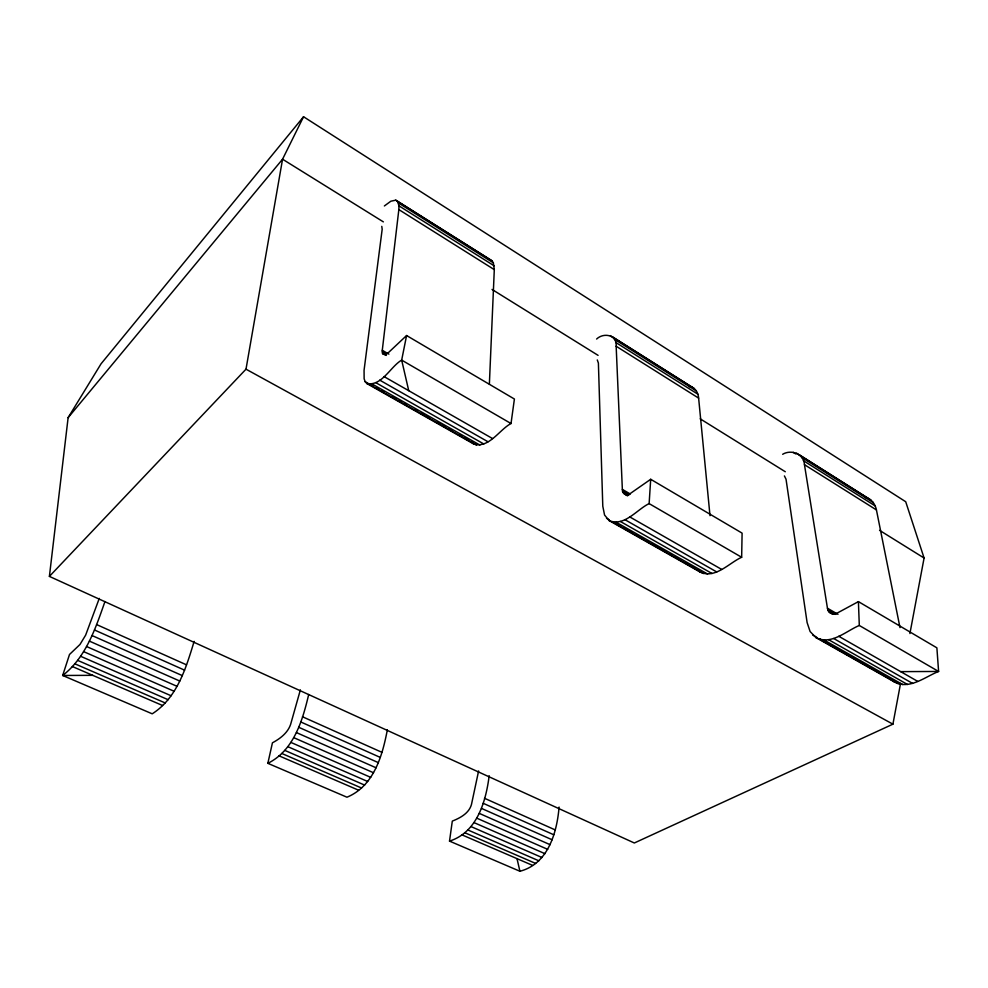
<?xml version="1.0" encoding="UTF-8"?>
<svg xmlns="http://www.w3.org/2000/svg" width="988" height="988" viewBox="0 0 988 988"><rect width="100%" height="100%" fill="white"/><g stroke="black" fill="none" stroke-linecap="round" stroke-linejoin="round"><path stroke-width="1.48" d="M597.283 359.941L598.395 363.078L602.791 506.214L604.57 515.057L609.151 520.602L700.06 572.027C715.287 579.227 729.132 562.876 741.655 557.269L742.099 533.125L650.697 479.291L631.443 492.703C628.22 496.013 621.835 494.679 622.354 489.393L616.154 346.245C617.302 334.821 603.643 332.24 596.604 339.045M489.369 384.171L494.296 269.625L493.345 262.845L491.925 260.77L395.756 200.169L390.865 201.206L384.369 205.961M381.776 226.363L382.183 229.241L364.066 370.278L364.14 378.812L365.214 381.726L366.956 383.616L473.808 444.057C488.986 448.651 499.52 429.521 511.018 423.531L514.402 399.029L406.587 335.537L387.666 353.321L385.184 354.717L382.739 354.05L382.282 350.295L398.843 209.592L399.004 205.875L397.435 201.107M609.151 520.602C624.391 526.962 637.038 509.351 649.128 503.608L650.697 479.291M900.562 683.387L892.917 724.167L634.333 842.986L49.4 576.399L68.123 417.652L101.06 363.806L303.551 116.745L905.712 501.731L924.089 558.022L909.911 633.543M559.097 807.06C556.936 832.489 548.179 863.92 519.923 871.255L449.515 841.109L452.306 821.102C460.84 817.743 470.35 812.494 471.881 802.54L478.612 770.936M49.4 576.399L246 369.179L282.556 159.216L303.551 116.745M406.587 335.537L401.671 360.114L408.736 390.692M449.515 841.109C477.241 832.328 485.923 801.256 489.184 775.716M387.345 729.811C382.455 755.598 373.822 786.164 346.961 797.205L267.847 763.329L272.441 742.803C280.802 738.32 288.99 731.935 291.225 722.253L300.377 689.883M267.847 763.329C293.819 750.497 302.587 720.425 308.701 694.49M99.269 598.419L85.635 635.16L79.979 644.472L69.506 654.476L62.676 675.471L152.214 713.818C177.087 697.96 186.077 667.937 194.13 641.385M92.736 675.335L62.676 675.471C85.993 657.452 95.614 628.207 104.963 601.531M68.123 417.652L282.556 159.216L383.369 221.88M366.956 383.616C381.911 386.259 390.593 366.486 401.671 360.114L511.018 423.531M784.41 475.932L786.028 479.217L807.11 622.564L810.111 631.542L815.927 637.569L894.214 681.856C909.355 690.229 925.126 676.755 938.6 671.457L936.883 647.832L858.411 601.618L838.108 612.597C834.144 615.425 827.771 613.499 827.45 608.225L804.454 464.669C803.849 453.937 791.326 449.095 782.657 454.282M815.927 637.569C831.106 645.559 846.197 630.924 859.301 625.478L938.6 671.457L900.661 671.63M688.735 386.407C694.762 386.654 698.318 392.606 698.627 398.115L710.002 515.674M865.488 497.52C871.441 498.656 875.343 504.263 876.43 509.919L899.994 627.59M74.89 663.825L165.243 702.962M281.827 753.474L361.534 788.004M464.78 832.723L535.607 863.413M72.309 666.517L162.514 705.481M278.925 755.783L358.521 790.178M461.643 834.724L532.409 865.303M77.681 660.392L168.133 699.702M284.84 750.411L364.621 785.09M467.942 829.994L538.831 860.795M80.608 656.279L171.122 695.762M287.891 746.693L367.697 781.508M471.066 826.598L541.967 857.522M83.585 651.611L174.11 691.254M290.88 742.408L370.698 777.358M474.055 822.621L544.956 853.681M86.536 646.51L177.025 686.314M293.757 737.653L373.526 772.752M476.834 818.188L547.698 849.359M89.389 641.113L179.791 681.053M296.412 732.577L376.119 767.8M479.328 813.408L550.118 844.691M92.057 635.556L182.335 675.619M298.796 727.316L378.392 762.65M481.465 808.394L552.169 839.788M94.478 629.986L184.583 670.16M300.834 721.993L380.294 757.426M483.194 803.306L553.786 834.774M96.589 624.564L186.485 664.825M302.489 716.757L381.776 752.263M484.478 798.255L554.935 829.797M246 369.179L892.917 724.167M372.315 384.122L479.933 445.082M616.142 522.232L707.581 574.028M824.041 640.002L902.686 684.561M365.214 381.726L373.192 386.246M375.86 387.741L378.515 389.247M381.183 390.754L383.838 392.261M391.828 396.781L395.818 399.041M398.473 400.548L401.14 402.054M403.796 403.561L406.463 405.068M414.441 409.588L417.109 411.094M421.098 413.355L423.753 414.861M426.421 416.356L429.076 417.862M437.067 422.382L439.722 423.889M442.389 425.396L445.045 426.902M449.034 429.163L451.701 430.669M459.679 435.189L462.347 436.696M465.002 438.203L467.67 439.709M606.521 518.292L609.188 519.799M613.19 522.059L621.18 526.592M623.848 528.098L626.516 529.605M629.183 531.112L631.851 532.618M635.84 534.891L643.843 539.411M646.51 540.918L649.178 542.424M651.833 543.931L666.492 552.23M669.16 553.737L671.828 555.256M674.495 556.763L677.163 558.269M685.153 562.789L689.155 565.062M691.822 566.569L694.49 568.075M812.692 634.975L816.656 637.223M819.311 638.717L821.954 640.212M824.597 641.706L832.551 646.201M835.193 647.708L837.836 649.202M840.492 650.697L843.135 652.204M847.099 654.451L860.338 661.935M862.981 663.43L865.636 664.936M868.279 666.431L870.934 667.925M878.875 672.42L881.518 673.927M885.483 676.175L888.138 677.669M369.351 384.431L476.599 445.106M612.375 521.936L703.555 573.534M819.731 639.273L898.216 683.671M375.811 382.677L483.762 443.958M620.353 521.479L712.015 573.509M828.722 639.755L907.515 684.474M383.999 376.564L492.493 438.524M629.677 516.872L721.672 569.409M838.763 636.284L917.766 681.399M379.738 380.145L487.986 441.76M624.898 519.676L716.745 571.953M833.674 638.507L912.579 683.412M491.925 260.77L395.756 200.169M649.128 503.608L741.655 557.269M382.282 350.295L388.901 354.136M622.354 489.393L630.307 494M827.45 608.225L837.985 614.326M382.208 351.851L386.185 354.149M622.551 490.987L629.195 494.827M827.858 609.831L835.762 614.4M382.356 353.111L386.333 355.421M622.996 492.32L628.319 495.396M828.5 611.202L833.786 614.252M623.675 493.37L627.664 495.68M829.389 612.325L832.032 613.857M624.577 494.111L627.244 495.655M492.036 289.435L598.086 355.359M700.208 418.838L785.299 471.745M879.567 530.346L924.089 558.022M399.004 205.875L494.148 265.821M615.635 342.379L697.874 394.2M803.429 460.704L875.22 505.942M398.843 209.592L494.296 269.625M616.154 346.245L698.627 398.115M804.454 464.669L876.43 509.919M612.646 336.982L694.416 388.605M799.415 454.9L870.86 500.002M610.288 335.599L691.822 387.074M796.538 453.183L867.822 498.187M398.535 203.034L493.345 262.845M614.45 339.267L696.454 391.001M801.725 457.419L873.343 502.608M793.203 452.319L795.785 453.949M890.781 679.164L894.214 681.856M697.158 569.582L700.06 572.027M471.659 441.969L473.808 444.057M517.008 858.646L519.923 871.255M858.411 601.618L859.301 625.478"/></g></svg>
